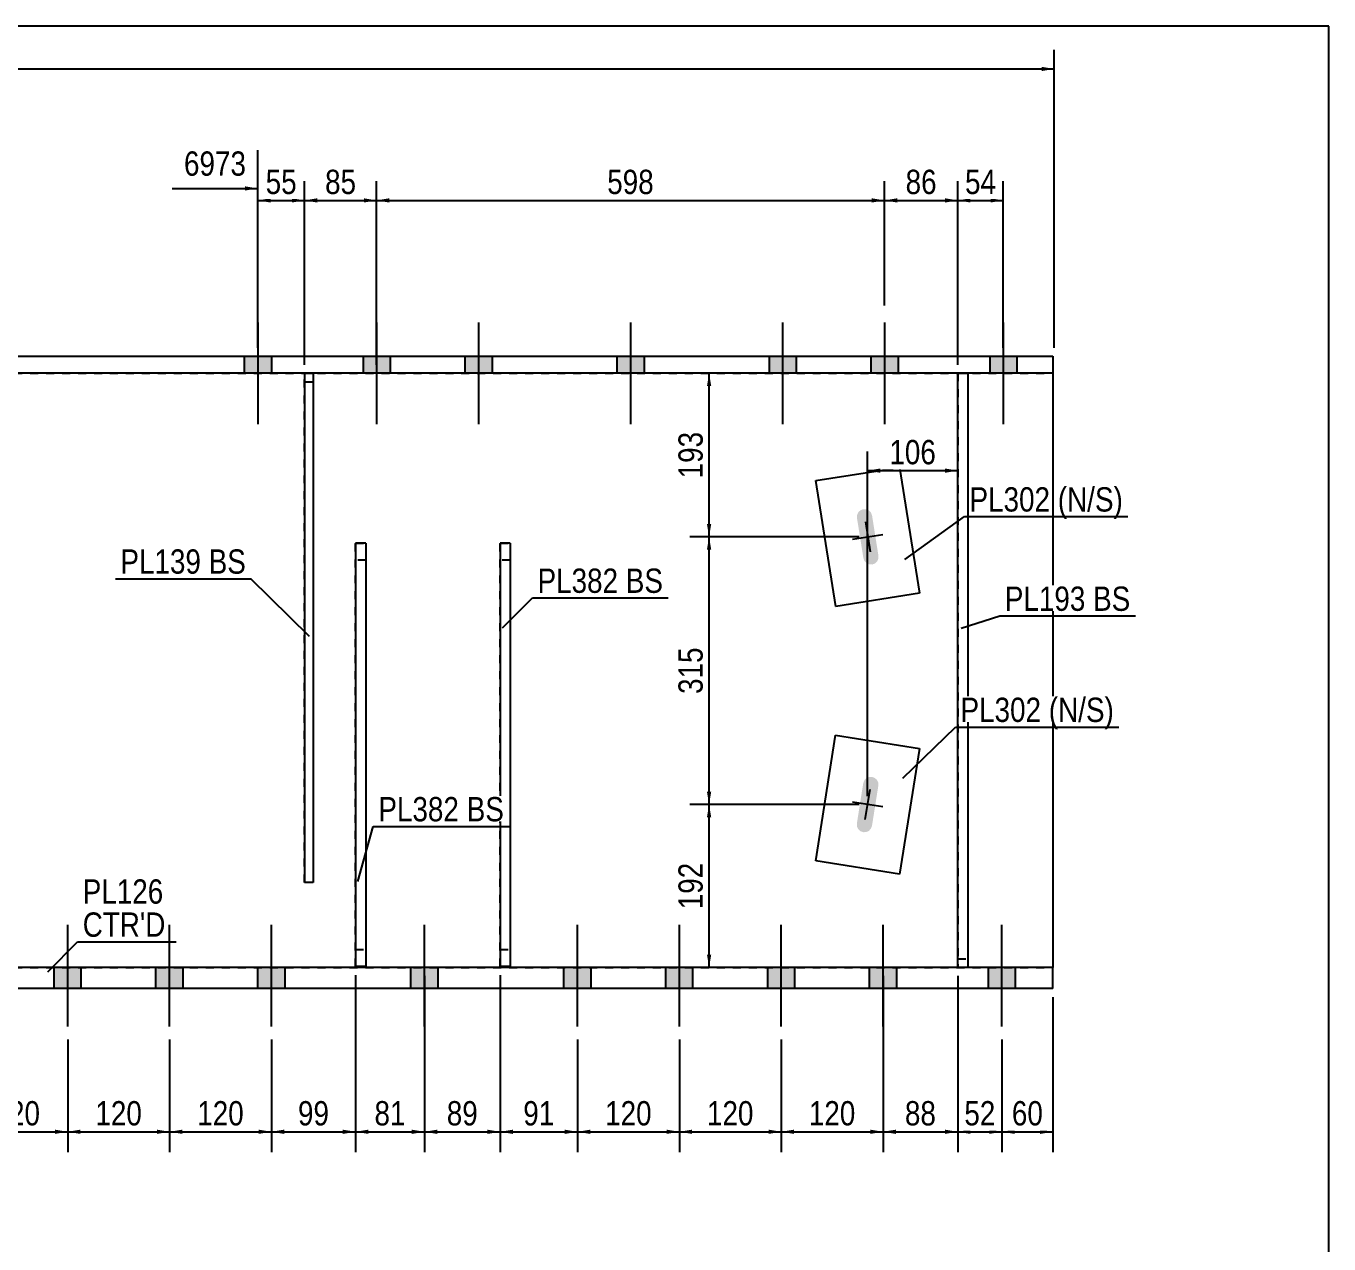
# Model space of a CAD drawing. Header units: millimetres. Extents: x -342 to 70, y -176 to 111.
# Drawn here: x -83.4 to 70.1, y -32.6 to 110.9 of the extents above; entities that cross this region are included whole.
import ezdxf

# ---------------------------------------------------------------- set-up
doc = ezdxf.new("R2010")
doc.units = ezdxf.units.MM
doc.linetypes.add('DXK_LINE_DOT1', pattern=[1.8814, 0.9407, -0.9407])
doc.styles.add('Arial Narrow', font='ARIALN.TTF', dxfattribs={"height": 0.2})

# ---------------------------------------------------------------- blocks, each defined once
blk = doc.blocks.new('Unknown-622249875-2391')
at = {"color": 5, "linetype": 'Continuous'}
for p, q in [((70.09, 110.91), (-339.91, 110.91)), ((70.09, -176.09), (70.09, 110.91))]:
    blk.add_line(p, q, dxfattribs=at)
blk = doc.blocks.new('Part-622249875-1239 - 1213')
at = {"color": 2, "linetype": 'Continuous'}
for p, q in [((26.36, 0), (26.36, 70)), ((26.36, 70), (27.56, 70)), ((27.56, 70), (27.56, 0))]:
    blk.add_line(p, q, dxfattribs=at)
at = {"color": 7, "linetype": 'DXK_LINE_DOT1'}
blk.add_line((26.36, 1), (27.56, 1), dxfattribs=at)
blk = doc.blocks.new('Part-622249875-1238 - 1213')
at = {"color": 2, "linetype": 'Continuous'}
for p, q in [((37.57, 0), (-110.49, 0)), ((-110.49, -2.5), (-110.49, 0)), ((37.57, -2.5), (37.57, 0)), ((37.57, -2.5), (-110.49, -2.5))]:
    blk.add_line(p, q, dxfattribs=at)
blk = doc.blocks.new('Part-622249875-1230 - 1213')
at = {"color": 2, "linetype": 'Continuous'}
for p, q in [((-184.41, 70), (-184.41, 72)), ((-184.41, 72), (37.57, 72)), ((37.57, 72), (37.57, 70)), ((37.57, 70), (-184.41, 70))]:
    blk.add_line(p, q, dxfattribs=at)
blk = doc.blocks.new('Part-622249875-1233 - 1213')
at = {"color": 2, "linetype": 'Continuous'}
for p, q in [((-154.41, 70), (-154.41, 0)), ((37.57, 70), (37.57, 0))]:
    blk.add_line(p, q, dxfattribs=at)
at = {"color": 7, "linetype": 'DXK_LINE_DOT1'}
for p, q in [((-154.41, 70), (37.57, 70)), ((-154.41, 0), (37.57, 0))]:
    blk.add_line(p, q, dxfattribs=at)
blk = doc.blocks.new('Part-622249875-4833 - 1213')
at = {"color": 7, "linetype": 'DXK_LINE_DOT1'}
for p, q in [((-27.55, 0.1), (-27.55, 50)), ((-27.55, 50), (-26.35, 50)), ((-26.35, 50), (-26.35, 0.1)), ((-26.35, 48), (-27.55, 48)), ((-27.55, 2.1), (-26.35, 2.1)), ((-26.35, 0.1), (-27.55, 0.1))]:
    blk.add_line(p, q, dxfattribs=at)
blk = doc.blocks.new('Part-622249875-1243 - 1213')
at = {"color": 7, "linetype": 'DXK_LINE_DOT1'}
for p, q in [((26.36, 70), (26.36, 0)), ((27.56, 70), (27.56, 0))]:
    blk.add_line(p, q, dxfattribs=at)
blk = doc.blocks.new('Part-622249875-1250 - 1213')
at = {"color": 7, "linetype": 'DXK_LINE_DOT1'}
for p, q in [((-50.58, 10), (-50.58, 70)), ((-49.58, 70), (-49.58, 10)), ((-50.58, 69), (-49.58, 69)), ((-49.58, 10), (-50.58, 10))]:
    blk.add_line(p, q, dxfattribs=at)
blk = doc.blocks.new('Part-622249875-1254 - 1213')
at = {"color": 2, "linetype": 'Continuous'}
for p, q in [((-50.58, 70), (-50.58, 10)), ((-50.58, 70), (-49.58, 70)), ((-49.58, 70), (-49.58, 10)), ((-49.58, 10), (-50.58, 10))]:
    blk.add_line(p, q, dxfattribs=at)
blk = doc.blocks.new('Part-622249875-4831 - 1213')
at = {"color": 2, "linetype": 'Continuous'}
for p, q in [((-44.58, 50), (-44.58, 0.1)), ((-43.38, 50), (-44.58, 50)), ((-43.38, 50), (-43.38, 0.1)), ((-43.38, 0.1), (-44.58, 0.1))]:
    blk.add_line(p, q, dxfattribs=at)
blk = doc.blocks.new('Part-622249875-4829 - 1213')
at = {"color": 7, "linetype": 'DXK_LINE_DOT1'}
for p, q in [((-44.58, 0.1), (-44.58, 50)), ((-44.58, 50), (-43.38, 50)), ((-43.38, 50), (-43.38, 0.1)), ((-43.38, 48), (-44.58, 48)), ((-44.58, 2.1), (-43.38, 2.1)), ((-43.38, 0.1), (-44.58, 0.1))]:
    blk.add_line(p, q, dxfattribs=at)
blk = doc.blocks.new('Bolt-622249875-1264 - 1213')
at = {"linetype": 'Continuous'}
blk.add_hatch(color=3, dxfattribs=at).paths.add_polyline_path([(16.85, 22.09), (16.59, 22.32), (16.26, 22.45), (15.91, 22.43), (15.59, 22.29), (15.35, 22.03), (15.23, 21.7), (14.48, 16.96), (14.49, 16.61), (14.64, 16.29), (14.9, 16.05), (15.23, 15.93), (15.58, 15.94), (15.9, 16.09), (16.13, 16.35), (16.26, 16.68), (17.01, 21.42), (17, 21.77)])
at = {"color": 3, "linetype": 'Continuous'}
for p, q in [((15.46, 17.41), (16.03, 20.96)), ((17.52, 18.9), (13.97, 19.47))]:
    blk.add_line(p, q, dxfattribs=at)
blk = doc.blocks.new('Bolt-622249875-1265 - 1213')
at = {"linetype": 'Continuous'}
blk.add_hatch(color=3, dxfattribs=at).paths.add_polyline_path([(15.61, 47.63), (15.92, 47.49), (16.28, 47.47), (16.61, 47.59), (16.86, 47.83), (17.01, 48.15), (17.02, 48.5), (16.27, 53.24), (16.15, 53.57), (15.91, 53.83), (15.59, 53.98), (15.24, 53.99), (14.91, 53.87), (14.65, 53.63), (14.51, 53.31), (14.49, 52.96), (15.25, 48.22), (15.37, 47.89)])
at = {"color": 3, "linetype": 'Continuous'}
for p, q in [((15.48, 52.51), (16.04, 48.95)), ((13.98, 50.45), (17.54, 51.01))]:
    blk.add_line(p, q, dxfattribs=at)
blk = doc.blocks.new('Bolt-622249875-1266 - 1213')
at = {"linetype": 'Continuous'}
for points in [[(-102.89, 0), (-106.09, 0), (-106.09, -2.5), (-102.89, -2.5)], [(-102.89, 0), (-106.09, 0), (-106.09, -2.5), (-102.89, -2.5)], [(-102.89, 0), (-106.09, 0), (-106.09, -2.5), (-102.89, -2.5)], [(-102.89, 0), (-106.09, 0), (-106.09, -2.5), (-102.89, -2.5)], [(-88.89, 0), (-92.09, 0), (-92.09, -2.5), (-88.89, -2.5)], [(-88.89, 0), (-92.09, 0), (-92.09, -2.5), (-88.89, -2.5)], [(-88.89, 0), (-92.09, 0), (-92.09, -2.5), (-88.89, -2.5)], [(-88.89, 0), (-92.09, 0), (-92.09, -2.5), (-88.89, -2.5)], [(-76.89, 0), (-80.09, 0), (-80.09, -2.5), (-76.89, -2.5)], [(-76.89, 0), (-80.09, 0), (-80.09, -2.5), (-76.89, -2.5)], [(-76.89, 0), (-80.09, 0), (-80.09, -2.5), (-76.89, -2.5)], [(-76.89, 0), (-80.09, 0), (-80.09, -2.5), (-76.89, -2.5)], [(-64.89, 0), (-68.09, 0), (-68.09, -2.5), (-64.89, -2.5)], [(-64.89, 0), (-68.09, 0), (-68.09, -2.5), (-64.89, -2.5)], [(-64.89, 0), (-68.09, 0), (-68.09, -2.5), (-64.89, -2.5)], [(-64.89, 0), (-68.09, 0), (-68.09, -2.5), (-64.89, -2.5)], [(-52.89, 0), (-56.09, 0), (-56.09, -2.5), (-52.89, -2.5)], [(-52.89, 0), (-56.09, 0), (-56.09, -2.5), (-52.89, -2.5)], [(-52.89, 0), (-56.09, 0), (-56.09, -2.5), (-52.89, -2.5)], [(-52.89, 0), (-56.09, 0), (-56.09, -2.5), (-52.89, -2.5)], [(-34.86, 0), (-38.06, 0), (-38.06, -2.5), (-34.86, -2.5)], [(-34.86, 0), (-38.06, 0), (-38.06, -2.5), (-34.86, -2.5)], [(-34.86, 0), (-38.06, 0), (-38.06, -2.5), (-34.86, -2.5)], [(-34.86, 0), (-38.06, 0), (-38.06, -2.5), (-34.86, -2.5)], [(-16.83, 0), (-20.03, 0), (-20.03, -2.5), (-16.83, -2.5)], [(-16.83, 0), (-20.03, 0), (-20.03, -2.5), (-16.83, -2.5)], [(-16.83, 0), (-20.03, 0), (-20.03, -2.5), (-16.83, -2.5)], [(-16.83, 0), (-20.03, 0), (-20.03, -2.5), (-16.83, -2.5)], [(-4.83, 0), (-8.03, 0), (-8.03, -2.5), (-4.83, -2.5)], [(-4.83, 0), (-8.03, 0), (-8.03, -2.5), (-4.83, -2.5)], [(-4.83, 0), (-8.03, 0), (-8.03, -2.5), (-4.83, -2.5)], [(-4.83, 0), (-8.03, 0), (-8.03, -2.5), (-4.83, -2.5)], [(7.17, 0), (3.97, 0), (3.97, -2.5), (7.17, -2.5)], [(7.17, 0), (3.97, 0), (3.97, -2.5), (7.17, -2.5)], [(7.17, 0), (3.97, 0), (3.97, -2.5), (7.17, -2.5)], [(7.17, 0), (3.97, 0), (3.97, -2.5), (7.17, -2.5)], [(19.17, 0), (15.97, 0), (15.97, -2.5), (19.17, -2.5)], [(19.17, 0), (15.97, 0), (15.97, -2.5), (19.17, -2.5)], [(19.17, 0), (15.97, 0), (15.97, -2.5), (19.17, -2.5)], [(19.17, 0), (15.97, 0), (15.97, -2.5), (19.17, -2.5)], [(33.17, 0), (29.97, 0), (29.97, -2.5), (33.17, -2.5)], [(33.17, 0), (29.97, 0), (29.97, -2.5), (33.17, -2.5)], [(33.17, 0), (29.97, 0), (29.97, -2.5), (33.17, -2.5)], [(33.17, 0), (29.97, 0), (29.97, -2.5), (33.17, -2.5)]]:
    blk.add_hatch(color=3, dxfattribs=at).paths.add_polyline_path(points)
at = {"color": 3, "linetype": 'Continuous'}
for p, q in [((-104.49, -6.98), (-104.49, 5)), ((-104.49, -6.98), (-104.49, 5)), ((-104.49, -6.98), (-104.49, 5)), ((-104.49, -6.98), (-104.49, 5)), ((-90.49, -6.98), (-90.49, 5)), ((-90.49, -6.98), (-90.49, 5)), ((-90.49, -6.98), (-90.49, 5)), ((-90.49, -6.98), (-90.49, 5)), ((-78.49, -6.98), (-78.49, 5)), ((-78.49, -6.98), (-78.49, 5)), ((-78.49, -6.98), (-78.49, 5)), ((-78.49, -6.98), (-78.49, 5)), ((-66.49, -6.98), (-66.49, 5)), ((-66.49, -6.98), (-66.49, 5)), ((-66.49, -6.98), (-66.49, 5)), ((-66.49, -6.98), (-66.49, 5)), ((-54.49, -6.98), (-54.49, 5)), ((-54.49, -6.98), (-54.49, 5)), ((-54.49, -6.98), (-54.49, 5)), ((-54.49, -6.98), (-54.49, 5)), ((-36.46, -6.98), (-36.46, 5)), ((-36.46, -6.98), (-36.46, 5)), ((-36.46, -6.98), (-36.46, 5)), ((-36.46, -6.98), (-36.46, 5)), ((-18.43, -6.98), (-18.43, 5)), ((-18.43, -6.98), (-18.43, 5)), ((-18.43, -6.98), (-18.43, 5)), ((-18.43, -6.98), (-18.43, 5)), ((-6.43, -6.98), (-6.43, 5)), ((-6.43, -6.98), (-6.43, 5)), ((-6.43, -6.98), (-6.43, 5)), ((-6.43, -6.98), (-6.43, 5)), ((5.57, -6.98), (5.57, 5)), ((5.57, -6.98), (5.57, 5)), ((5.57, -6.98), (5.57, 5)), ((5.57, -6.98), (5.57, 5)), ((17.57, -6.98), (17.57, 5)), ((17.57, -6.98), (17.57, 5)), ((17.57, -6.98), (17.57, 5)), ((17.57, -6.98), (17.57, 5)), ((31.57, -6.98), (31.57, 5)), ((31.57, -6.98), (31.57, 5)), ((31.57, -6.98), (31.57, 5)), ((31.57, -6.98), (31.57, 5)), ((-106.09, -2.5), (-106.09, 0)), ((-106.09, -2.5), (-106.09, 0)), ((-106.09, -2.5), (-106.09, 0)), ((-106.09, -2.5), (-106.09, 0)), ((-102.89, -2.5), (-102.89, 0)), ((-102.89, -2.5), (-102.89, 0)), ((-102.89, -2.5), (-102.89, 0)), ((-102.89, -2.5), (-102.89, 0)), ((-92.09, -2.5), (-92.09, 0)), ((-92.09, -2.5), (-92.09, 0)), ((-92.09, -2.5), (-92.09, 0)), ((-92.09, -2.5), (-92.09, 0)), ((-88.89, -2.5), (-88.89, 0)), ((-88.89, -2.5), (-88.89, 0)), ((-88.89, -2.5), (-88.89, 0)), ((-88.89, -2.5), (-88.89, 0)), ((-80.09, -2.5), (-80.09, 0)), ((-80.09, -2.5), (-80.09, 0)), ((-80.09, -2.5), (-80.09, 0)), ((-80.09, -2.5), (-80.09, 0)), ((-76.89, -2.5), (-76.89, 0)), ((-76.89, -2.5), (-76.89, 0)), ((-76.89, -2.5), (-76.89, 0)), ((-76.89, -2.5), (-76.89, 0)), ((-68.09, -2.5), (-68.09, 0)), ((-68.09, -2.5), (-68.09, 0)), ((-68.09, -2.5), (-68.09, 0)), ((-68.09, -2.5), (-68.09, 0)), ((-64.89, -2.5), (-64.89, 0)), ((-64.89, -2.5), (-64.89, 0)), ((-64.89, -2.5), (-64.89, 0)), ((-64.89, -2.5), (-64.89, 0)), ((-56.09, -2.5), (-56.09, 0)), ((-56.09, -2.5), (-56.09, 0)), ((-56.09, -2.5), (-56.09, 0)), ((-56.09, -2.5), (-56.09, 0)), ((-52.89, -2.5), (-52.89, 0)), ((-52.89, -2.5), (-52.89, 0)), ((-52.89, -2.5), (-52.89, 0)), ((-52.89, -2.5), (-52.89, 0)), ((-38.06, -2.5), (-38.06, 0)), ((-38.06, -2.5), (-38.06, 0)), ((-38.06, -2.5), (-38.06, 0)), ((-38.06, -2.5), (-38.06, 0)), ((-34.86, -2.5), (-34.86, 0)), ((-34.86, -2.5), (-34.86, 0)), ((-34.86, -2.5), (-34.86, 0)), ((-34.86, -2.5), (-34.86, 0)), ((-20.03, -2.5), (-20.03, 0)), ((-20.03, -2.5), (-20.03, 0)), ((-20.03, -2.5), (-20.03, 0)), ((-20.03, -2.5), (-20.03, 0)), ((-16.83, -2.5), (-16.83, 0)), ((-16.83, -2.5), (-16.83, 0)), ((-16.83, -2.5), (-16.83, 0)), ((-16.83, -2.5), (-16.83, 0)), ((-8.03, -2.5), (-8.03, 0)), ((-8.03, -2.5), (-8.03, 0)), ((-8.03, -2.5), (-8.03, 0)), ((-8.03, -2.5), (-8.03, 0)), ((-4.83, -2.5), (-4.83, 0)), ((-4.83, -2.5), (-4.83, 0)), ((-4.83, -2.5), (-4.83, 0)), ((-4.83, -2.5), (-4.83, 0)), ((3.97, -2.5), (3.97, 0)), ((3.97, -2.5), (3.97, 0)), ((3.97, -2.5), (3.97, 0)), ((3.97, -2.5), (3.97, 0)), ((7.17, -2.5), (7.17, 0)), ((7.17, -2.5), (7.17, 0)), ((7.17, -2.5), (7.17, 0)), ((7.17, -2.5), (7.17, 0)), ((15.97, -2.5), (15.97, 0)), ((15.97, -2.5), (15.97, 0)), ((15.97, -2.5), (15.97, 0)), ((15.97, -2.5), (15.97, 0)), ((19.17, -2.5), (19.17, 0)), ((19.17, -2.5), (19.17, 0)), ((19.17, -2.5), (19.17, 0)), ((19.17, -2.5), (19.17, 0)), ((29.97, -2.5), (29.97, 0)), ((29.97, -2.5), (29.97, 0)), ((29.97, -2.5), (29.97, 0)), ((29.97, -2.5), (29.97, 0)), ((33.17, -2.5), (33.17, 0)), ((33.17, -2.5), (33.17, 0)), ((33.17, -2.5), (33.17, 0)), ((33.17, -2.5), (33.17, 0))]:
    blk.add_line(p, q, dxfattribs=at)
blk = doc.blocks.new('Part-622249875-4546 - 1213')
at = {"color": 2, "linetype": 'Continuous'}
for p, q in [((9.63, 12.56), (11.98, 27.38)), ((11.98, 27.38), (21.86, 25.81)), ((21.86, 25.81), (19.5, 10.99)), ((19.5, 10.99), (9.63, 12.56))]:
    blk.add_line(p, q, dxfattribs=at)
blk = doc.blocks.new('Part-622249875-4547 - 1213')
at = {"color": 2, "linetype": 'Continuous'}
for p, q in [((9.64, 57.35), (19.52, 58.92)), ((19.52, 58.92), (21.87, 44.11)), ((12, 42.54), (9.64, 57.35)), ((21.87, 44.11), (12, 42.54))]:
    blk.add_line(p, q, dxfattribs=at)
blk = doc.blocks.new('Part-622249875-4835 - 1213')
at = {"color": 2, "linetype": 'Continuous'}
for p, q in [((-27.55, 50), (-27.55, 0.1)), ((-26.35, 50), (-27.55, 50)), ((-26.35, 50), (-26.35, 0.1)), ((-26.35, 0.1), (-27.55, 0.1))]:
    blk.add_line(p, q, dxfattribs=at)
blk = doc.blocks.new('Bolt-622249875-4837 - 1213')
at = {"linetype": 'Continuous'}
for points in [[(-54.5, 72), (-57.7, 72), (-57.7, 70), (-54.5, 70)], [(-54.5, 72), (-57.7, 72), (-57.7, 70), (-54.5, 70)], [(-40.5, 72), (-43.7, 72), (-43.7, 70), (-40.5, 70)], [(-40.5, 72), (-43.7, 72), (-43.7, 70), (-40.5, 70)], [(-28.5, 72), (-31.7, 72), (-31.7, 70), (-28.5, 70)], [(-28.5, 72), (-31.7, 72), (-31.7, 70), (-28.5, 70)], [(-10.59, 72), (-13.79, 72), (-13.79, 70), (-10.59, 70)], [(-10.59, 72), (-13.79, 72), (-13.79, 70), (-10.59, 70)], [(7.33, 72), (4.13, 72), (4.13, 70), (7.33, 70)], [(7.33, 72), (4.13, 72), (4.13, 70), (7.33, 70)], [(19.33, 72), (16.13, 72), (16.13, 70), (19.33, 70)], [(19.33, 72), (16.13, 72), (16.13, 70), (19.33, 70)], [(33.33, 72), (30.13, 72), (30.13, 70), (33.33, 70)], [(33.33, 72), (30.13, 72), (30.13, 70), (33.33, 70)]]:
    blk.add_hatch(color=3, dxfattribs=at).paths.add_polyline_path(points)
at = {"color": 3, "linetype": 'Continuous'}
for p, q in [((-56.1, 75.97), (-56.1, 64)), ((-56.1, 75.97), (-56.1, 64)), ((-42.1, 75.97), (-42.1, 64)), ((-42.1, 75.97), (-42.1, 64)), ((-30.1, 75.97), (-30.1, 64)), ((-30.1, 75.97), (-30.1, 64)), ((-12.19, 75.97), (-12.19, 64)), ((-12.19, 75.97), (-12.19, 64)), ((5.73, 75.97), (5.73, 64)), ((5.73, 75.97), (5.73, 64)), ((17.73, 75.97), (17.73, 64)), ((17.73, 75.97), (17.73, 64)), ((31.73, 75.97), (31.73, 64)), ((31.73, 75.97), (31.73, 64)), ((-57.7, 72), (-57.7, 70)), ((-57.7, 72), (-57.7, 70)), ((-54.5, 72), (-54.5, 70)), ((-54.5, 72), (-54.5, 70)), ((-43.7, 72), (-43.7, 70)), ((-43.7, 72), (-43.7, 70)), ((-40.5, 72), (-40.5, 70)), ((-40.5, 72), (-40.5, 70)), ((-31.7, 72), (-31.7, 70)), ((-31.7, 72), (-31.7, 70)), ((-28.5, 72), (-28.5, 70)), ((-28.5, 72), (-28.5, 70)), ((-13.79, 72), (-13.79, 70)), ((-13.79, 72), (-13.79, 70)), ((-10.59, 72), (-10.59, 70)), ((-10.59, 72), (-10.59, 70)), ((4.13, 72), (4.13, 70)), ((4.13, 72), (4.13, 70)), ((7.33, 72), (7.33, 70)), ((7.33, 72), (7.33, 70)), ((16.13, 72), (16.13, 70)), ((16.13, 72), (16.13, 70)), ((19.33, 72), (19.33, 70)), ((19.33, 72), (19.33, 70)), ((30.13, 72), (30.13, 70)), ((30.13, 72), (30.13, 70)), ((33.33, 72), (33.33, 70)), ((33.33, 72), (33.33, 70))]:
    blk.add_line(p, q, dxfattribs=at)
blk = doc.blocks.new('StraightDimension-622249875-5526 - 1213')
at = {"linetype": 'Continuous'}
for points in [[(-54.6, 90.12), (-56.1, 90.37), (-54.6, 90.62)], [(-52.08, 90.62), (-50.58, 90.37), (-52.08, 90.12)]]:
    blk.add_hatch(color=7, dxfattribs=at).paths.add_polyline_path(points)
at = {"color": 7, "linetype": 'Continuous'}
for p, q in [((-56.1, 78), (-56.1, 92.62)), ((-50.58, 71), (-50.58, 92.62)), ((-56.1, 90.37), (-50.58, 90.37))]:
    blk.add_line(p, q, dxfattribs=at)
at = {"color": 0}
blk.add_wipeout([(-50.91, 90.52), (-50.91, 94.72), (-55.77, 94.72), (-55.77, 90.52)], dxfattribs=at)
at = {"color": 3, "style": 'Arial Narrow'}
blk.add_text('55', height=2.863, dxfattribs=at).set_placement((-55.17, 91.12))
blk = doc.blocks.new('StraightDimension-622249875-4665 - 1213')
at = {"linetype": 'Continuous'}
for points in [[(-3.18, 68.5), (-2.93, 70), (-2.68, 68.5)], [(-2.68, 52.23), (-2.93, 50.73), (-3.18, 52.23)]]:
    blk.add_hatch(color=7, dxfattribs=at).paths.add_polyline_path(points)
at = {"color": 7, "linetype": 'Continuous'}
for p, q in [((-3.48, 70), (-5.18, 70)), ((-2.93, 50.73), (-2.93, 70)), ((14.76, 50.73), (-5.18, 50.73))]:
    blk.add_line(p, q, dxfattribs=at)
at = {"color": 0}
blk.add_wipeout([(-3.08, 63.71), (-7.28, 63.71), (-7.28, 57.02), (-3.08, 57.02)], dxfattribs=at)
at = {"color": 3, "style": 'Arial Narrow'}
blk.add_text('193', height=2.863, rotation=90.0002, dxfattribs=at).set_placement((-3.68, 57.62))
blk = doc.blocks.new('StraightDimension-622249875-3223 - 1213')
at = {"linetype": 'Continuous'}
blk.add_hatch(color=7, dxfattribs=at).paths.add_polyline_path([(36.23, 106.11), (37.73, 105.86), (36.23, 105.61)])
at = {"color": 7, "linetype": 'Continuous'}
for p, q in [((37.73, 73), (37.73, 108.11)), ((-301.51, 105.86), (37.73, 105.86))]:
    blk.add_line(p, q, dxfattribs=at)
blk = doc.blocks.new('StraightDimension-622249875-8371 - 1213')
at = {"linetype": 'Continuous'}
for points in [[(-76.99, -19.62), (-78.49, -19.37), (-76.99, -19.12)], [(-67.99, -19.12), (-66.49, -19.37), (-67.99, -19.62)]]:
    blk.add_hatch(color=7, dxfattribs=at).paths.add_polyline_path(points)
at = {"color": 7, "linetype": 'Continuous'}
for p, q in [((-78.49, -8.5), (-78.49, -21.77)), ((-66.49, -8.5), (-66.49, -21.77)), ((-78.49, -19.37), (-66.49, -19.37))]:
    blk.add_line(p, q, dxfattribs=at)
at = {"color": 0}
blk.add_wipeout([(-69.14, -19.22), (-69.14, -15.02), (-75.83, -15.02), (-75.83, -19.22)], dxfattribs=at)
at = {"color": 3, "style": 'Arial Narrow'}
blk.add_text('120', height=2.863, dxfattribs=at).set_placement((-75.23, -18.62))
blk = doc.blocks.new('StraightDimension-622249875-4795 - 1213')
at = {"linetype": 'Continuous'}
for points in [[(17.24, 58.28), (15.74, 58.53), (17.24, 58.78)], [(24.86, 58.78), (26.36, 58.53), (24.86, 58.28)]]:
    blk.add_hatch(color=7, dxfattribs=at).paths.add_polyline_path(points)
at = {"color": 7, "linetype": 'Continuous'}
for p, q in [((15.74, 20.19), (15.74, 60.78)), ((26.36, 18.46), (26.36, 60.78)), ((15.74, 58.53), (26.36, 58.53))]:
    blk.add_line(p, q, dxfattribs=at)
at = {"color": 0}
blk.add_wipeout([(24.39, 58.68), (24.39, 62.88), (17.71, 62.88), (17.71, 58.68)], dxfattribs=at)
at = {"color": 3, "style": 'Arial Narrow'}
blk.add_text('106', height=2.863, dxfattribs=at).set_placement((18.31, 59.28))
blk = doc.blocks.new('StraightDimension-622249875-4667 - 1213')
at = {"linetype": 'Continuous'}
for points in [[(-3.18, 17.69), (-2.93, 19.19), (-2.68, 17.69)], [(-2.68, 1.5), (-2.93, 0), (-3.18, 1.5)]]:
    blk.add_hatch(color=7, dxfattribs=at).paths.add_polyline_path(points)
at = {"color": 7, "linetype": 'Continuous'}
for p, q in [((14.74, 19.19), (-5.18, 19.19)), ((-2.93, 0), (-2.93, 19.19)), ((9.32, 0), (-5.18, 0))]:
    blk.add_line(p, q, dxfattribs=at)
at = {"color": 0}
blk.add_wipeout([(-3.08, 12.94), (-7.28, 12.94), (-7.28, 6.25), (-3.08, 6.25)], dxfattribs=at)
at = {"color": 3, "style": 'Arial Narrow'}
blk.add_text('192', height=2.863, rotation=90.0002, dxfattribs=at).set_placement((-3.68, 6.85))
blk = doc.blocks.new('StraightDimension-622249875-5522 - 1213')
at = {"linetype": 'Continuous'}
for points in [[(27.86, 90.12), (26.36, 90.37), (27.86, 90.62)], [(30.23, 90.62), (31.73, 90.37), (30.23, 90.12)]]:
    blk.add_hatch(color=7, dxfattribs=at).paths.add_polyline_path(points)
at = {"color": 7, "linetype": 'Continuous'}
for p, q in [((26.36, 71), (26.36, 92.62)), ((31.73, 73), (31.73, 92.62)), ((26.36, 90.37), (31.73, 90.37))]:
    blk.add_line(p, q, dxfattribs=at)
at = {"color": 0}
blk.add_wipeout([(31.47, 90.52), (31.47, 94.72), (26.62, 94.72), (26.62, 90.52)], dxfattribs=at)
at = {"color": 3, "style": 'Arial Narrow'}
blk.add_text('54', height=2.863, dxfattribs=at).set_placement((27.22, 91.12))
blk = doc.blocks.new('StraightDimension-622249875-4666 - 1213')
at = {"linetype": 'Continuous'}
for points in [[(-3.18, 49.23), (-2.93, 50.73), (-2.68, 49.23)], [(-2.68, 20.69), (-2.93, 19.19), (-3.18, 20.69)]]:
    blk.add_hatch(color=7, dxfattribs=at).paths.add_polyline_path(points)
at = {"color": 7, "linetype": 'Continuous'}
for p, q in [((14.76, 50.73), (-5.18, 50.73)), ((-2.93, 19.19), (-2.93, 50.73)), ((14.74, 19.19), (-5.18, 19.19))]:
    blk.add_line(p, q, dxfattribs=at)
at = {"color": 0}
blk.add_wipeout([(-3.08, 38.3), (-7.28, 38.3), (-7.28, 31.62), (-3.08, 31.62)], dxfattribs=at)
at = {"color": 3, "style": 'Arial Narrow'}
blk.add_text('315', height=2.863, rotation=90.0002, dxfattribs=at).set_placement((-3.68, 32.22))
blk = doc.blocks.new('StraightDimension-622249875-5523 - 1213')
at = {"linetype": 'Continuous'}
for points in [[(19.23, 90.12), (17.73, 90.37), (19.23, 90.62)], [(24.86, 90.62), (26.36, 90.37), (24.86, 90.12)]]:
    blk.add_hatch(color=7, dxfattribs=at).paths.add_polyline_path(points)
at = {"color": 7, "linetype": 'Continuous'}
for p, q in [((17.73, 78), (17.73, 92.62)), ((26.36, 71), (26.36, 92.62)), ((17.73, 90.37), (26.36, 90.37))]:
    blk.add_line(p, q, dxfattribs=at)
at = {"color": 0}
blk.add_wipeout([(24.47, 90.52), (24.47, 94.72), (19.62, 94.72), (19.62, 90.52)], dxfattribs=at)
at = {"color": 3, "style": 'Arial Narrow'}
blk.add_text('86', height=2.863, dxfattribs=at).set_placement((20.22, 91.12))
blk = doc.blocks.new('StraightDimension-622249875-5524 - 1213')
at = {"linetype": 'Continuous'}
for points in [[(-40.6, 90.12), (-42.1, 90.37), (-40.6, 90.62)], [(16.23, 90.62), (17.73, 90.37), (16.23, 90.12)]]:
    blk.add_hatch(color=7, dxfattribs=at).paths.add_polyline_path(points)
at = {"color": 7, "linetype": 'Continuous'}
for p, q in [((-42.1, 70.99), (-42.1, 92.62)), ((17.73, 78), (17.73, 92.62)), ((-42.1, 90.37), (17.73, 90.37))]:
    blk.add_line(p, q, dxfattribs=at)
at = {"color": 0}
blk.add_wipeout([(-8.85, 90.52), (-8.85, 94.72), (-15.53, 94.72), (-15.53, 90.52)], dxfattribs=at)
at = {"color": 3, "style": 'Arial Narrow'}
blk.add_text('598', height=2.863, dxfattribs=at).set_placement((-14.93, 91.12))
blk = doc.blocks.new('StraightDimension-622249875-5525 - 1213')
at = {"linetype": 'Continuous'}
for points in [[(-49.08, 90.12), (-50.58, 90.37), (-49.08, 90.62)], [(-43.6, 90.62), (-42.1, 90.37), (-43.6, 90.12)]]:
    blk.add_hatch(color=7, dxfattribs=at).paths.add_polyline_path(points)
at = {"color": 7, "linetype": 'Continuous'}
for p, q in [((-50.58, 71), (-50.58, 92.62)), ((-42.1, 70.99), (-42.1, 92.62)), ((-50.58, 90.37), (-42.1, 90.37))]:
    blk.add_line(p, q, dxfattribs=at)
at = {"color": 0}
blk.add_wipeout([(-43.91, 90.52), (-43.91, 94.72), (-48.77, 94.72), (-48.77, 90.52)], dxfattribs=at)
at = {"color": 3, "style": 'Arial Narrow'}
blk.add_text('85', height=2.863, dxfattribs=at).set_placement((-48.17, 91.12))
blk = doc.blocks.new('StraightDimension-622249875-6703 - 1213')
at = {"linetype": 'Continuous'}
blk.add_hatch(color=7, dxfattribs=at).paths.add_polyline_path([(-57.6, 92.03), (-56.1, 91.78), (-57.6, 91.53)])
at = {"color": 7, "linetype": 'Continuous'}
for p, q in [((-56.1, 73), (-56.1, 96.28)), ((-66.17, 91.78), (-56.1, 91.78))]:
    blk.add_line(p, q, dxfattribs=at)
at = {"color": 0}
blk.add_wipeout([(-56.88, 92.68), (-56.88, 96.88), (-65.39, 96.88), (-65.39, 92.68)], dxfattribs=at)
at = {"color": 3, "style": 'Arial Narrow'}
blk.add_text('6973', height=2.863, dxfattribs=at).set_placement((-64.79, 93.28))
blk = doc.blocks.new('StraightDimension-622249875-8360 - 1213')
at = {"linetype": 'Continuous'}
for points in [[(33.07, -19.62), (31.57, -19.37), (33.07, -19.12)], [(36.07, -19.12), (37.57, -19.37), (36.07, -19.62)]]:
    blk.add_hatch(color=7, dxfattribs=at).paths.add_polyline_path(points)
at = {"color": 7, "linetype": 'Continuous'}
for p, q in [((37.57, -3.5), (37.57, -21.77)), ((31.57, -8.5), (31.57, -21.77)), ((31.57, -19.37), (37.57, -19.37))]:
    blk.add_line(p, q, dxfattribs=at)
at = {"color": 0}
blk.add_wipeout([(36.99, -19.22), (36.99, -15.02), (32.14, -15.02), (32.14, -19.22)], dxfattribs=at)
at = {"color": 3, "style": 'Arial Narrow'}
blk.add_text('60', height=2.863, dxfattribs=at).set_placement((32.74, -18.62))
blk = doc.blocks.new('StraightDimension-622249875-8361 - 1213')
at = {"linetype": 'Continuous'}
for points in [[(27.86, -19.62), (26.36, -19.37), (27.86, -19.12)], [(30.07, -19.12), (31.57, -19.37), (30.07, -19.62)]]:
    blk.add_hatch(color=7, dxfattribs=at).paths.add_polyline_path(points)
at = {"color": 7, "linetype": 'Continuous'}
for p, q in [((26.36, -1), (26.36, -21.77)), ((31.57, -8.5), (31.57, -21.77)), ((26.36, -19.37), (31.57, -19.37))]:
    blk.add_line(p, q, dxfattribs=at)
at = {"color": 0}
blk.add_wipeout([(31.39, -19.22), (31.39, -15.02), (26.54, -15.02), (26.54, -19.22)], dxfattribs=at)
at = {"color": 3, "style": 'Arial Narrow'}
blk.add_text('52', height=2.863, dxfattribs=at).set_placement((27.14, -18.62))
blk = doc.blocks.new('StraightDimension-622249875-8362 - 1213')
at = {"linetype": 'Continuous'}
for points in [[(19.07, -19.62), (17.57, -19.37), (19.07, -19.12)], [(24.86, -19.12), (26.36, -19.37), (24.86, -19.62)]]:
    blk.add_hatch(color=7, dxfattribs=at).paths.add_polyline_path(points)
at = {"color": 7, "linetype": 'Continuous'}
for p, q in [((17.57, -1), (17.57, -21.77)), ((26.36, -1), (26.36, -21.77)), ((17.57, -19.37), (26.36, -19.37))]:
    blk.add_line(p, q, dxfattribs=at)
at = {"color": 0}
blk.add_wipeout([(24.39, -19.22), (24.39, -15.02), (19.54, -15.02), (19.54, -19.22)], dxfattribs=at)
at = {"color": 3, "style": 'Arial Narrow'}
blk.add_text('88', height=2.863, dxfattribs=at).set_placement((20.14, -18.62))
blk = doc.blocks.new('StraightDimension-622249875-8363 - 1213')
at = {"linetype": 'Continuous'}
for points in [[(7.07, -19.62), (5.57, -19.37), (7.07, -19.12)], [(16.07, -19.12), (17.57, -19.37), (16.07, -19.62)]]:
    blk.add_hatch(color=7, dxfattribs=at).paths.add_polyline_path(points)
at = {"color": 7, "linetype": 'Continuous'}
for p, q in [((17.57, -1), (17.57, -21.77)), ((5.57, -8.5), (5.57, -21.77)), ((5.57, -19.37), (17.57, -19.37))]:
    blk.add_line(p, q, dxfattribs=at)
at = {"color": 0}
blk.add_wipeout([(14.91, -19.22), (14.91, -15.02), (8.22, -15.02), (8.22, -19.22)], dxfattribs=at)
at = {"color": 3, "style": 'Arial Narrow'}
blk.add_text('120', height=2.863, dxfattribs=at).set_placement((8.82, -18.62))
blk = doc.blocks.new('StraightDimension-622249875-8364 - 1213')
at = {"linetype": 'Continuous'}
for points in [[(-4.93, -19.62), (-6.43, -19.37), (-4.93, -19.12)], [(4.07, -19.12), (5.57, -19.37), (4.07, -19.62)]]:
    blk.add_hatch(color=7, dxfattribs=at).paths.add_polyline_path(points)
at = {"color": 7, "linetype": 'Continuous'}
for p, q in [((-6.43, -8.5), (-6.43, -21.77)), ((5.57, -8.5), (5.57, -21.77)), ((-6.43, -19.37), (5.57, -19.37))]:
    blk.add_line(p, q, dxfattribs=at)
at = {"color": 0}
blk.add_wipeout([(2.91, -19.22), (2.91, -15.02), (-3.78, -15.02), (-3.78, -19.22)], dxfattribs=at)
at = {"color": 3, "style": 'Arial Narrow'}
blk.add_text('120', height=2.863, dxfattribs=at).set_placement((-3.18, -18.62))
blk = doc.blocks.new('StraightDimension-622249875-8365 - 1213')
at = {"linetype": 'Continuous'}
for points in [[(-16.93, -19.62), (-18.43, -19.37), (-16.93, -19.12)], [(-7.93, -19.12), (-6.43, -19.37), (-7.93, -19.62)]]:
    blk.add_hatch(color=7, dxfattribs=at).paths.add_polyline_path(points)
at = {"color": 7, "linetype": 'Continuous'}
for p, q in [((-18.43, -8.5), (-18.43, -21.77)), ((-6.43, -8.5), (-6.43, -21.77)), ((-18.43, -19.37), (-6.43, -19.37))]:
    blk.add_line(p, q, dxfattribs=at)
at = {"color": 0}
blk.add_wipeout([(-9.09, -19.22), (-9.09, -15.02), (-15.78, -15.02), (-15.78, -19.22)], dxfattribs=at)
at = {"color": 3, "style": 'Arial Narrow'}
blk.add_text('120', height=2.863, dxfattribs=at).set_placement((-15.18, -18.62))
blk = doc.blocks.new('StraightDimension-622249875-8366 - 1213')
at = {"linetype": 'Continuous'}
for points in [[(-26.05, -19.62), (-27.55, -19.37), (-26.05, -19.12)], [(-19.93, -19.12), (-18.43, -19.37), (-19.93, -19.62)]]:
    blk.add_hatch(color=7, dxfattribs=at).paths.add_polyline_path(points)
at = {"color": 7, "linetype": 'Continuous'}
for p, q in [((-27.55, -0.9), (-27.55, -21.77)), ((-18.43, -8.5), (-18.43, -21.77)), ((-27.55, -19.37), (-18.43, -19.37))]:
    blk.add_line(p, q, dxfattribs=at)
at = {"color": 0}
blk.add_wipeout([(-20.56, -19.22), (-20.56, -15.02), (-25.42, -15.02), (-25.42, -19.22)], dxfattribs=at)
at = {"color": 3, "style": 'Arial Narrow'}
blk.add_text('91', height=2.863, dxfattribs=at).set_placement((-24.82, -18.62))
blk = doc.blocks.new('StraightDimension-622249875-8367 - 1213')
at = {"linetype": 'Continuous'}
for points in [[(-34.96, -19.62), (-36.46, -19.37), (-34.96, -19.12)], [(-29.05, -19.12), (-27.55, -19.37), (-29.05, -19.62)]]:
    blk.add_hatch(color=7, dxfattribs=at).paths.add_polyline_path(points)
at = {"color": 7, "linetype": 'Continuous'}
for p, q in [((-36.46, -1), (-36.46, -21.77)), ((-27.55, -0.9), (-27.55, -21.77)), ((-36.46, -19.37), (-27.55, -19.37))]:
    blk.add_line(p, q, dxfattribs=at)
at = {"color": 0}
blk.add_wipeout([(-29.58, -19.22), (-29.58, -15.02), (-34.43, -15.02), (-34.43, -19.22)], dxfattribs=at)
at = {"color": 3, "style": 'Arial Narrow'}
blk.add_text('89', height=2.863, dxfattribs=at).set_placement((-33.83, -18.62))
blk = doc.blocks.new('StraightDimension-622249875-8368 - 1213')
at = {"linetype": 'Continuous'}
for points in [[(-43.08, -19.62), (-44.58, -19.37), (-43.08, -19.12)], [(-37.96, -19.12), (-36.46, -19.37), (-37.96, -19.62)]]:
    blk.add_hatch(color=7, dxfattribs=at).paths.add_polyline_path(points)
at = {"color": 7, "linetype": 'Continuous'}
for p, q in [((-44.58, -0.9), (-44.58, -21.77)), ((-36.46, -1), (-36.46, -21.77)), ((-44.58, -19.37), (-36.46, -19.37))]:
    blk.add_line(p, q, dxfattribs=at)
at = {"color": 0}
blk.add_wipeout([(-38.09, -19.22), (-38.09, -15.02), (-42.95, -15.02), (-42.95, -19.22)], dxfattribs=at)
at = {"color": 3, "style": 'Arial Narrow'}
blk.add_text('81', height=2.863, dxfattribs=at).set_placement((-42.35, -18.62))
blk = doc.blocks.new('StraightDimension-622249875-8369 - 1213')
at = {"linetype": 'Continuous'}
for points in [[(-52.99, -19.62), (-54.49, -19.37), (-52.99, -19.12)], [(-46.08, -19.12), (-44.58, -19.37), (-46.08, -19.62)]]:
    blk.add_hatch(color=7, dxfattribs=at).paths.add_polyline_path(points)
at = {"color": 7, "linetype": 'Continuous'}
for p, q in [((-44.58, -0.9), (-44.58, -21.77)), ((-54.49, -8.5), (-54.49, -21.77)), ((-54.49, -19.37), (-44.58, -19.37))]:
    blk.add_line(p, q, dxfattribs=at)
at = {"color": 0}
blk.add_wipeout([(-47.1, -19.22), (-47.1, -15.02), (-51.96, -15.02), (-51.96, -19.22)], dxfattribs=at)
at = {"color": 3, "style": 'Arial Narrow'}
blk.add_text('99', height=2.863, dxfattribs=at).set_placement((-51.36, -18.62))
blk = doc.blocks.new('StraightDimension-622249875-8370 - 1213')
at = {"linetype": 'Continuous'}
for points in [[(-64.99, -19.62), (-66.49, -19.37), (-64.99, -19.12)], [(-55.99, -19.12), (-54.49, -19.37), (-55.99, -19.62)]]:
    blk.add_hatch(color=7, dxfattribs=at).paths.add_polyline_path(points)
at = {"color": 7, "linetype": 'Continuous'}
for p, q in [((-66.49, -8.5), (-66.49, -21.77)), ((-54.49, -8.5), (-54.49, -21.77)), ((-66.49, -19.37), (-54.49, -19.37))]:
    blk.add_line(p, q, dxfattribs=at)
at = {"color": 0}
blk.add_wipeout([(-57.14, -19.22), (-57.14, -15.02), (-63.83, -15.02), (-63.83, -19.22)], dxfattribs=at)
at = {"color": 3, "style": 'Arial Narrow'}
blk.add_text('120', height=2.863, dxfattribs=at).set_placement((-63.23, -18.62))
blk = doc.blocks.new('StraightDimension-622249875-8372 - 1213')
at = {"linetype": 'Continuous'}
for points in [[(-88.99, -19.62), (-90.49, -19.37), (-88.99, -19.12)], [(-79.99, -19.12), (-78.49, -19.37), (-79.99, -19.62)]]:
    blk.add_hatch(color=7, dxfattribs=at).paths.add_polyline_path(points)
at = {"color": 7, "linetype": 'Continuous'}
for p, q in [((-90.49, -1), (-90.49, -21.77)), ((-78.49, -8.5), (-78.49, -21.77)), ((-90.49, -19.37), (-78.49, -19.37))]:
    blk.add_line(p, q, dxfattribs=at)
at = {"color": 0}
blk.add_wipeout([(-81.14, -19.22), (-81.14, -15.02), (-87.83, -15.02), (-87.83, -19.22)], dxfattribs=at)
at = {"color": 3, "style": 'Arial Narrow'}
blk.add_text('120', height=2.863, dxfattribs=at).set_placement((-87.23, -18.62))
blk = doc.blocks.new('Mark-622249875-4549 - 1213')
at = {"color": 0}
for points in [[(36.19, 28.92), (36.19, 31.92), (26.69, 31.92), (26.69, 28.92)], [(44.75, 28.92), (44.75, 31.92), (37.09, 31.92), (37.09, 28.92)]]:
    blk.add_wipeout(points, dxfattribs=at)
for points in [[(36.19, 28.92), (36.19, 31.92), (26.69, 31.92), (26.69, 28.92)], [(44.75, 28.92), (44.75, 31.92), (37.09, 31.92), (37.09, 28.92)]]:
    blk.add_wipeout(points, dxfattribs=at)
at = {"color": 7, "linetype": 'Continuous'}
for p, q in [((19.88, 22.28), (26.09, 28.32)), ((26.09, 28.32), (45.35, 28.32))]:
    blk.add_line(p, q, dxfattribs=at)
at = {"color": 3, "style": 'Arial Narrow'}
for s, p in [('PL302', (26.69, 28.92)), ('(N/', (37.09, 28.92)), ('S)', (41.47, 28.92))]:
    blk.add_text(s, height=2.863, dxfattribs=at).set_placement(p)
blk = doc.blocks.new('MarkSet-622249875-2459 - 1213')
at = {"color": 0}
for points in [[(-62.78, 46.39), (-62.78, 49.39), (-72.28, 49.39), (-72.28, 46.39)], [(-57.5, 46.39), (-57.5, 49.39), (-61.88, 49.39), (-61.88, 46.39)]]:
    blk.add_wipeout(points, dxfattribs=at)
for points in [[(-62.78, 46.39), (-62.78, 49.39), (-72.28, 49.39), (-72.28, 46.39)], [(-57.5, 46.39), (-57.5, 49.39), (-61.88, 49.39), (-61.88, 46.39)]]:
    blk.add_wipeout(points, dxfattribs=at)
at = {"color": 7, "linetype": 'Continuous'}
for p in [(-72.88, 45.79), (-50.01, 38.98)]:
    blk.add_line(p, (-56.9, 45.79), dxfattribs=at)
at = {"color": 3, "style": 'Arial Narrow'}
for s, p in [('PL139', (-72.28, 46.39)), ('BS', (-61.88, 46.39))]:
    blk.add_text(s, height=2.863, dxfattribs=at).set_placement(p)
blk = doc.blocks.new('MarkSet-622249875-2437 - 1213')
at = {"color": 0}
for points in [[(41.41, 42.01), (41.41, 45.01), (31.91, 45.01), (31.91, 42.01)], [(46.7, 42.01), (46.7, 45.01), (42.31, 45.01), (42.31, 42.01)]]:
    blk.add_wipeout(points, dxfattribs=at)
for points in [[(41.41, 42.01), (41.41, 45.01), (31.91, 45.01), (31.91, 42.01)], [(46.7, 42.01), (46.7, 45.01), (42.31, 45.01), (42.31, 42.01)]]:
    blk.add_wipeout(points, dxfattribs=at)
at = {"color": 7, "linetype": 'Continuous'}
for p, q in [((26.76, 39.97), (31.31, 41.41)), ((31.31, 41.41), (47.3, 41.41))]:
    blk.add_line(p, q, dxfattribs=at)
at = {"color": 3, "style": 'Arial Narrow'}
for s, p in [('PL193', (31.91, 42.01)), ('BS', (42.31, 42.01))]:
    blk.add_text(s, height=2.863, dxfattribs=at).set_placement(p)
blk = doc.blocks.new('Mark-622249875-2479 - 1213')
at = {"color": 0}
for points in [[(-67.21, 7.51), (-67.21, 10.51), (-76.72, 10.51), (-76.72, 7.51)], [(-66.96, 3.61), (-66.96, 6.61), (-76.72, 6.61), (-76.72, 3.61)]]:
    blk.add_wipeout(points, dxfattribs=at)
for points in [[(-67.21, 7.51), (-67.21, 10.51), (-76.72, 10.51), (-76.72, 7.51)], [(-66.96, 3.61), (-66.96, 6.61), (-76.72, 6.61), (-76.72, 3.61)]]:
    blk.add_wipeout(points, dxfattribs=at)
at = {"color": 7, "linetype": 'Continuous'}
for p, q in [((-80.85, -0.53), (-77.32, 3.01)), ((-77.32, 3.01), (-65.71, 3.01))]:
    blk.add_line(p, q, dxfattribs=at)
at = {"color": 3, "style": 'Arial Narrow'}
blk.add_text('PL126', height=2.863, dxfattribs=at).set_placement((-76.72, 7.51))
at = {"color": 1, "style": 'Arial Narrow'}
blk.add_text("CTR'D", height=2.863, dxfattribs=at).set_placement((-76.72, 3.61))
blk = doc.blocks.new('Mark-622249875-4552 - 1213')
at = {"color": 0}
for points in [[(37.25, 53.71), (37.25, 56.71), (27.75, 56.71), (27.75, 53.71)], [(45.81, 53.71), (45.81, 56.71), (38.15, 56.71), (38.15, 53.71)]]:
    blk.add_wipeout(points, dxfattribs=at)
for points in [[(37.25, 53.71), (37.25, 56.71), (27.75, 56.71), (27.75, 53.71)], [(45.81, 53.71), (45.81, 56.71), (38.15, 56.71), (38.15, 53.71)]]:
    blk.add_wipeout(points, dxfattribs=at)
at = {"color": 7, "linetype": 'Continuous'}
for p, q in [((20.11, 48.07), (27.15, 53.11)), ((27.15, 53.11), (46.41, 53.11))]:
    blk.add_line(p, q, dxfattribs=at)
at = {"color": 3, "style": 'Arial Narrow'}
for s, p in [('PL302', (27.75, 53.71)), ('(N/', (38.15, 53.71)), ('S)', (42.53, 53.71))]:
    blk.add_text(s, height=2.863, dxfattribs=at).set_placement(p)
blk = doc.blocks.new('MarkSet-622249875-4850 - 1213')
at = {"color": 0}
for points in [[(-13.64, 44.13), (-13.64, 47.13), (-23.14, 47.13), (-23.14, 44.13)], [(-8.36, 44.13), (-8.36, 47.13), (-12.74, 47.13), (-12.74, 44.13)]]:
    blk.add_wipeout(points, dxfattribs=at)
for points in [[(-13.64, 44.13), (-13.64, 47.13), (-23.14, 47.13), (-23.14, 44.13)], [(-8.36, 44.13), (-8.36, 47.13), (-12.74, 47.13), (-12.74, 44.13)]]:
    blk.add_wipeout(points, dxfattribs=at)
at = {"color": 7, "linetype": 'Continuous'}
for p, q in [((-27.28, 39.99), (-23.74, 43.53)), ((-23.74, 43.53), (-7.76, 43.53))]:
    blk.add_line(p, q, dxfattribs=at)
at = {"color": 3, "style": 'Arial Narrow'}
for s, p in [('PL382', (-23.14, 44.13)), ('BS', (-12.74, 44.13))]:
    blk.add_text(s, height=2.863, dxfattribs=at).set_placement(p)
blk = doc.blocks.new('MarkSet-622249875-4861 - 1213')
at = {"color": 0}
for points in [[(-32.38, 17.21), (-32.38, 20.21), (-41.89, 20.21), (-41.89, 17.21)], [(-27.1, 17.21), (-27.1, 20.21), (-31.48, 20.21), (-31.48, 17.21)]]:
    blk.add_wipeout(points, dxfattribs=at)
for points in [[(-32.38, 17.21), (-32.38, 20.21), (-41.89, 20.21), (-41.89, 17.21)], [(-27.1, 17.21), (-27.1, 20.21), (-31.48, 20.21), (-31.48, 17.21)]]:
    blk.add_wipeout(points, dxfattribs=at)
at = {"color": 7, "linetype": 'Continuous'}
for p, q in [((-44.31, 10.11), (-42.49, 16.61)), ((-42.49, 16.61), (-26.5, 16.61))]:
    blk.add_line(p, q, dxfattribs=at)
at = {"color": 3, "style": 'Arial Narrow'}
for s, p in [('PL382', (-41.89, 17.21)), ('BS', (-31.48, 17.21))]:
    blk.add_text(s, height=2.863, dxfattribs=at).set_placement(p)

msp = doc.modelspace()

# ---------------------------------------------------------------- block references
for name in ['Unknown-622249875-2391', 'Bolt-622249875-4837 - 1213', 'Part-622249875-1230 - 1213', 'Part-622249875-1233 - 1213', 'Part-622249875-1250 - 1213', 'Part-622249875-1254 - 1213', 'Part-622249875-1239 - 1213', 'Part-622249875-1243 - 1213', 'Part-622249875-4547 - 1213', 'Bolt-622249875-1265 - 1213', 'Part-622249875-4831 - 1213', 'Part-622249875-4829 - 1213', 'Part-622249875-4833 - 1213', 'Part-622249875-4835 - 1213', 'Part-622249875-4546 - 1213', 'Bolt-622249875-1264 - 1213', 'Bolt-622249875-1266 - 1213', 'Part-622249875-1238 - 1213']:
    msp.add_blockref(name, (0, 0))

# ---------------------------------------------------------------- next in the draw order: block references
for name in ['StraightDimension-622249875-5526 - 1213', 'StraightDimension-622249875-4665 - 1213', 'StraightDimension-622249875-4795 - 1213', 'MarkSet-622249875-2459 - 1213', 'MarkSet-622249875-4861 - 1213', 'StraightDimension-622249875-4667 - 1213', 'StraightDimension-622249875-8360 - 1213', 'StraightDimension-622249875-8371 - 1213']:
    msp.add_blockref(name, (0, 0))

# ---------------------------------------------------------------- next in the draw order: block references
for name in ['StraightDimension-622249875-3223 - 1213', 'Mark-622249875-4552 - 1213', 'StraightDimension-622249875-4666 - 1213', 'MarkSet-622249875-2437 - 1213', 'Mark-622249875-4549 - 1213', 'StraightDimension-622249875-8372 - 1213', 'StraightDimension-622249875-8361 - 1213']:
    msp.add_blockref(name, (0, 0))

# ---------------------------------------------------------------- next in the draw order: block references
for name in ['StraightDimension-622249875-6703 - 1213', 'StraightDimension-622249875-5522 - 1213', 'MarkSet-622249875-4850 - 1213', 'Mark-622249875-2479 - 1213', 'StraightDimension-622249875-8362 - 1213']:
    msp.add_blockref(name, (0, 0))

# ---------------------------------------------------------------- next in the draw order: block references
for name in ['StraightDimension-622249875-5523 - 1213', 'StraightDimension-622249875-8363 - 1213']:
    msp.add_blockref(name, (0, 0))

# ---------------------------------------------------------------- next in the draw order: block references
for name in ['StraightDimension-622249875-5524 - 1213', 'StraightDimension-622249875-8364 - 1213']:
    msp.add_blockref(name, (0, 0))

# ---------------------------------------------------------------- next in the draw order: block references
for name in ['StraightDimension-622249875-5525 - 1213', 'StraightDimension-622249875-8365 - 1213']:
    msp.add_blockref(name, (0, 0))

# ---------------------------------------------------------------- next in the draw order: block references
msp.add_blockref('StraightDimension-622249875-8366 - 1213', (0, 0))

# ---------------------------------------------------------------- next in the draw order: block references
msp.add_blockref('StraightDimension-622249875-8367 - 1213', (0, 0))

# ---------------------------------------------------------------- next in the draw order: block references
msp.add_blockref('StraightDimension-622249875-8368 - 1213', (0, 0))

# ---------------------------------------------------------------- next in the draw order: block references
msp.add_blockref('StraightDimension-622249875-8369 - 1213', (0, 0))

# ---------------------------------------------------------------- next in the draw order: block references
msp.add_blockref('StraightDimension-622249875-8370 - 1213', (0, 0))

doc.saveas('drawing.dxf')
